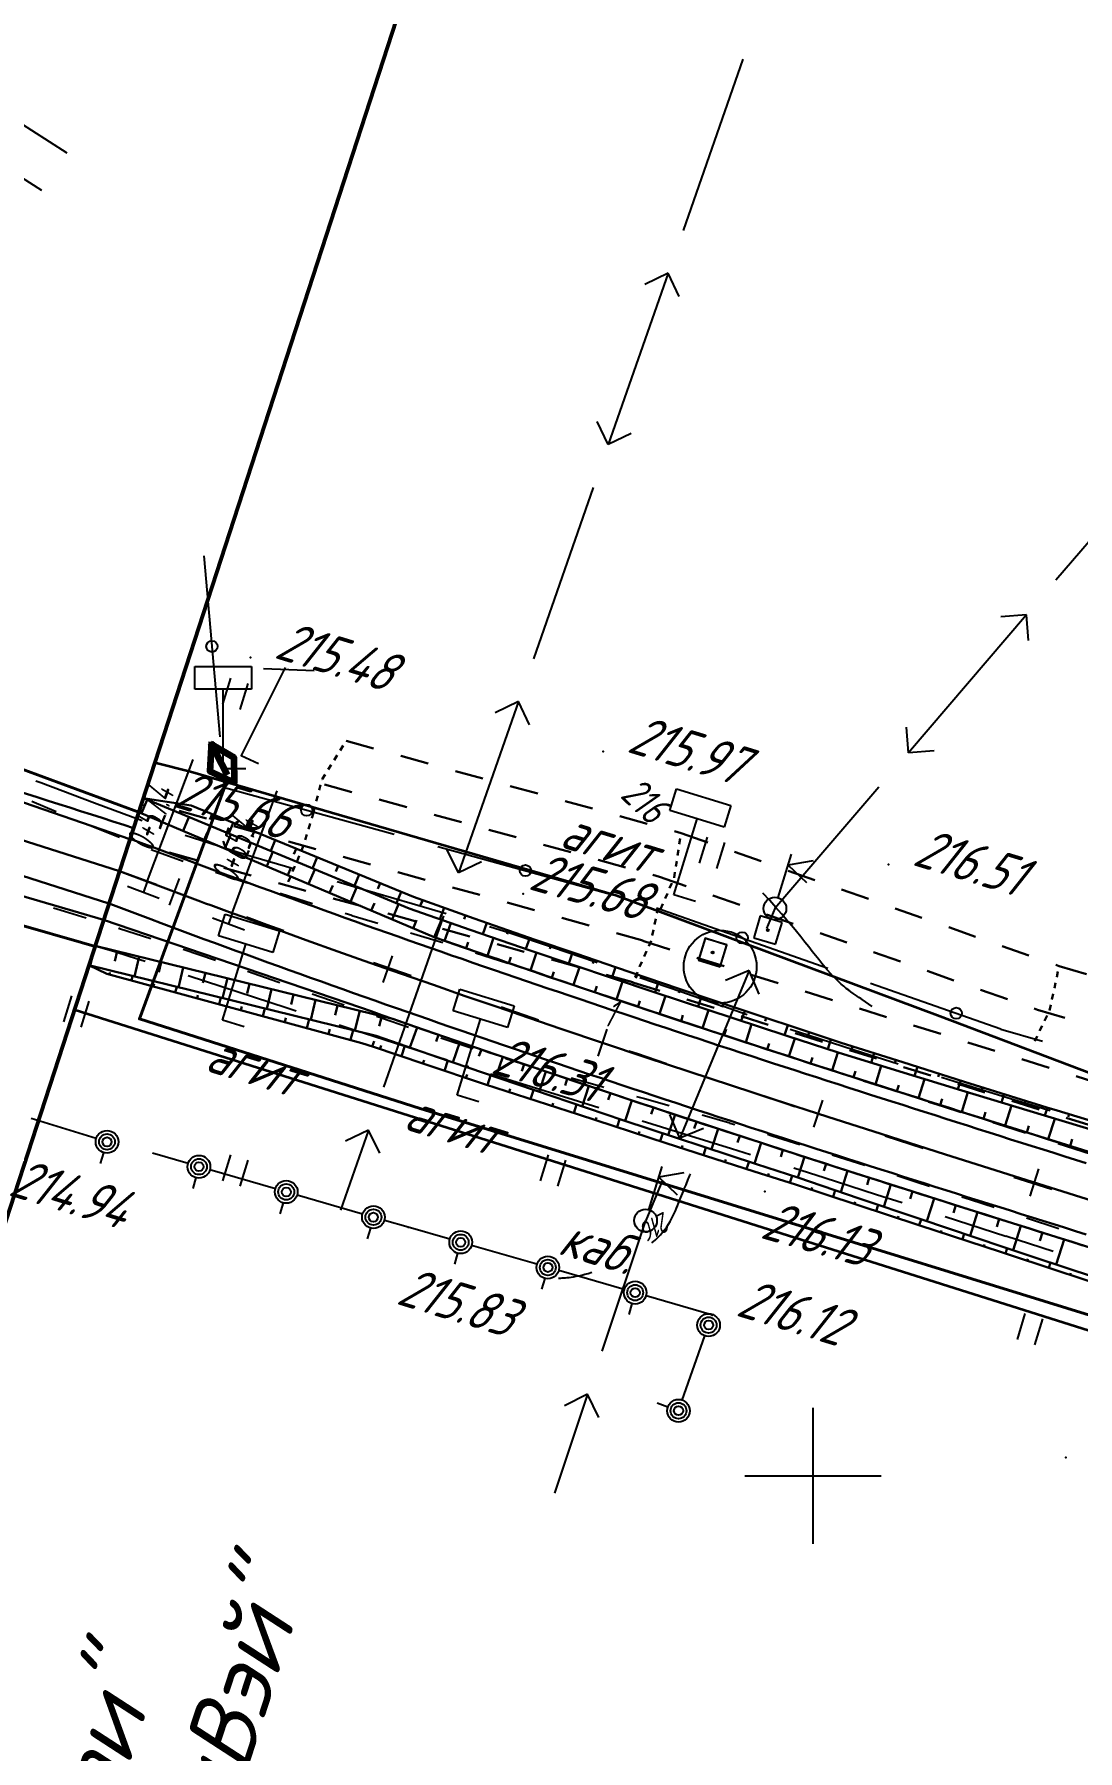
# Model space of a CAD drawing. Header units: millimetres. Extents: x -698 to 8131, y -704 to 4503.
# Drawn here: x -562.7 to -470.8, y 4236.6 to 4387.9 of the extents above; entities that cross this region are included whole.
import ezdxf

# ---------------------------------------------------------------- set-up
doc = ezdxf.new("R2010")
doc.units = ezdxf.units.MM
for name, pattern in [('CONTI', [0]), ('STRIHSMALL', [1, 0.5, -0.5]), ('STROT', [1.7, 0.5, -1.2])]:
    doc.linetypes.add(name, pattern=pattern)
for name, color, linetype, lineweight in [('10', 1, 'Continuous', 35), ('КОПИЯ_ОСЬ_13_ОТКОСЫ', 7, 'Continuous', 30), ('КОПИЯ_ОСЬ_ГРАНИЦЫ_ПОЛОС', 7, 'Continuous', 30), ('КРОМКА ПР ЧАСТИ', 20, 'Continuous', 30), ('ОБОЧИНА', 246, 'Continuous', 30), ('ОСЬ_ВЕРХ_ПОКРЫТИЯ_ГРАНИЦЫ_ПОЛОС', 7, 'Continuous', 30), ('ОСЬ_ВЕРХ_ПОКРЫТИЯ_ОСЬ', 1, 'Continuous', 30)]:
    doc.layers.add(name, color=color, linetype=linetype, lineweight=lineweight)
for name, color, linetype in [('_Ростелеком', 6, 'Continuous'), ('GOR_BDEFAULT', 212, 'CONTI'), ('NAD_MDEFAULT', 7, 'CONTI'), ('PI_OTDEFAULT', 172, 'CONTI'), ('PI_TTDEFAULT', 5, 'CONTI'), ('PLN_O', 7, 'CONTI'), ('SETKR', 2, 'CONTI'), ('SIT_LDEFAULT', 7, 'CONTI'), ('USLZNDEFAULT', 7, 'CONTI'), ('ZAPSKDEFAULT', 7, 'CONTI'), ('Изменение выноски', 3, 'Continuous'), ('невидимые отметк', 4, 'Continuous'), ('ОСЬ_ВЕРХ_ПОКРЫТИЯ_ПИКЕТЫ', 1, 'Continuous'), ('ОСЬ_ВЕРХ_ПОКРЫТИЯ_РАЗБИВКА_КРИВ', 1, 'Continuous'), ('ОТКОСЫ', 7, 'Continuous'), ('ПРОЕКТ ПОЛОСЫ', 5, 'STRIHSMALL'), ('разметка', 7, 'Continuous')]:
    doc.layers.add(name, color=color, linetype=linetype)
doc.styles.add('eskd', font='isocpeui.ttf', dxfattribs={"width": 1.2})
doc.styles.add('SHRFT', font='isocpeui.ttf', dxfattribs={"width": 3.5})
doc.styles.get("Standard").update_dxf_attribs({"font": 'isocpeui.ttf'})
doc.styles.add('STYLE1', font='isocpeui.ttf', dxfattribs={"width": 0.9})
doc.styles.add('ГОСТ', font='isocpeui.ttf', dxfattribs={"height": 4})
doc.linetypes.add('кабель_связи_проект.', pattern='A,10,-1,["/",STYLE1,S=3,R=0,X=0,Y=-1.5],-4.1', length=15.1)

# ---------------------------------------------------------------- blocks, each defined once
blk = doc.blocks.new('BL_333')
at = {"color": 0}
for p, q in [((0, -6), (0, 6)), ((-6, 0), (6, 0))]:
    blk.add_line(p, q, dxfattribs=at)
blk = doc.blocks.new('BL_2011')
at = {"color": 0}
for p, q in [((0, 0), (0, 2.4)), ((1.6, 0), (1.6, 2.4))]:
    blk.add_line(p, q, dxfattribs=at)
blk = doc.blocks.new('BL_4017')
at = {"color": 0}
for p, q in [((0, 1), (0, 5)), ((2, 5), (0, 4)), ((0, 4), (2, 3))]:
    blk.add_line(p, q, dxfattribs=at)
blk.add_circle((0, 0), 1, dxfattribs=at)
blk = doc.blocks.new('BL_13')
at = {"color": 0}
for p, q in [((-2.5, 7), (-2.5, 9)), ((-2.5, 9), (2.5, 9)), ((2.5, 9), (2.5, 7)), ((0, 7), (-2.5, 7)), ((0, 0), (0, 7)), ((2.5, 7), (0, 7)), ((2, 0), (0, 0))]:
    blk.add_line(p, q, dxfattribs=at)
blk = doc.blocks.new('BL_27')
at = {"color": 0}
for p, q in [((1, 1), (-1, 1)), ((-1, 1), (-1, -1)), ((1, -1), (1, 1)), ((-1, -1), (1, -1))]:
    blk.add_line(p, q, dxfattribs=at)
blk.add_circle((0, 0), 0.1, dxfattribs=at)

msp = doc.modelspace()

# ---------------------------------------------------------------- linework, layer by layer
at = {"color": 1, "linetype": 'CONTI', "lineweight": 50}
msp.add_line((-636.27, 4064.56, 352.43), (-493.87, 4502.77, -88.59), dxfattribs=at)
at = {"linetype": 'Continuous'}
msp.add_lwpolyline([(-502.25, 4305.7), (-501.66, 4307.61), (-503.57, 4308.2), (-504.16, 4306.29), (-502.25, 4305.7)], dxfattribs=at)
msp.add_circle((-502.25, 4305.7), 3.21, dxfattribs=at)
at = {"layer": '10'}
for points in [[(-552.06, 4323.71), (-552.06, 4323.71), (-548.93, 4322.89), (-511.44, 4312), (-482.88, 4301.35), (-408.91, 4273.32), (-296.98, 4239.59), (-199.04, 4210.18), (-199.04, 4209.88), (-88.76, 4174.93), (-51.18, 4159.14)], [(307.07, 4044.59), (287.04, 4048.21), (163.15, 4053.99), (135.68, 4057.55), (104.11, 4067.08), (66.53, 4071.88), (20.06, 4083.83), (-25.14, 4108.19), (-34.34, 4113.8), (-79.36, 4142), (-91.95, 4159.32), (-169.85, 4182.62), (-259.28, 4209.36), (-312.4, 4225.42), (-355.63, 4238.49), (-406.37, 4253.82), (-425.03, 4259.46), (-449.22, 4267.11), (-456.83, 4269.51), (-499.67, 4283.06), (-559.15, 4301.9)]]:
    msp.add_lwpolyline(points, dxfattribs=at)
at = {"layer": '_Ростелеком', "ltscale": 0.25}
for points in [[(-540.57, 4332.06), (-544.45, 4324.32), (-542.91, 4323.6)], [(-542.49, 4331.99), (-538.01, 4331.8)]]:
    msp.add_lwpolyline(points, dxfattribs=at)
at = {"layer": '_Ростелеком', "linetype": 'ByBlock', "lineweight": 100, "ltscale": 0.25}
msp.add_lwpolyline([(-547.06, 4325.52), (-547.21, 4322.93), (-545.05, 4321.94), (-545.07, 4324.11), (-547.19, 4325.33)], dxfattribs=at)
at = {"layer": '_Ростелеком', "lineweight": 100, "ltscale": 0.25}
msp.add_lwpolyline([(-545.67, 4322.57), (-547.12, 4325.43)], dxfattribs=at)
at = {"layer": '_Ростелеком', "linetype": 'кабель_связи_проект.', "lineweight": 40, "ltscale": 0.25}
msp.add_lwpolyline([(-545.93, 4321.5), (-553.41, 4301.1), (-528.69, 4293.19), (-228.33, 4200.41), (-175.92, 4184.96), (-152.18, 4177.62), (-111.95, 4163.9), (-85.05, 4151.87), (-85.05, 4151.87), (-28.65, 4111.62), (20.48, 4085.27), (66.8, 4072.51), (163.05, 4060.66), (287.87, 4054.42)], dxfattribs=at)
at = {"layer": 'GOR_BDEFAULT', "color": 212, "elevation": 216, "flags": 128}
for points in [[(-488.85, 4302.19), (-489.74, 4302.8), (-489.87, 4302.89), (-490.02, 4302.98), (-490.18, 4303.09), (-490.35, 4303.21), (-490.54, 4303.34), (-490.73, 4303.48), (-490.93, 4303.63), (-491.14, 4303.79), (-491.35, 4303.97), (-491.58, 4304.16), (-491.81, 4304.37), (-492.04, 4304.6), (-492.29, 4304.84), (-492.53, 4305.1), (-492.78, 4305.37), (-493.04, 4305.67), (-493.3, 4305.98), (-493.57, 4306.32), (-493.85, 4306.68), (-494.14, 4307.05), (-494.45, 4307.45), (-494.79, 4307.87), (-495.14, 4308.32), (-495.52, 4308.79), (-495.93, 4309.29), (-496.37, 4309.81), (-496.84, 4310.36), (-497.35, 4310.93), (-497.89, 4311.53), (-498.48, 4312.17)], [(-508.26, 4281.37), (-507.99, 4281.6), (-507.75, 4281.83), (-507.52, 4282.06), (-507.32, 4282.29), (-507.13, 4282.53), (-506.96, 4282.76), (-506.8, 4283), (-506.66, 4283.24), (-506.53, 4283.47), (-506.41, 4283.71), (-506.3, 4283.94), (-506.2, 4284.18), (-506.1, 4284.41), (-506.01, 4284.63), (-505.92, 4284.86), (-505.83, 4285.08), (-505.74, 4285.3), (-505.65, 4285.51), (-505.57, 4285.72), (-505.49, 4285.92), (-505.41, 4286.11), (-505.33, 4286.3), (-505.26, 4286.48), (-505.19, 4286.65), (-505.13, 4286.81), (-505.07, 4286.96), (-505.01, 4287.1), (-504.96, 4287.23), (-504.91, 4287.34), (-504.87, 4287.45)], [(-516.49, 4278.26), (-516.4, 4278.26), (-516.29, 4278.26), (-516.17, 4278.27), (-516.04, 4278.27), (-515.89, 4278.28), (-515.73, 4278.3), (-515.56, 4278.32), (-515.37, 4278.34), (-515.16, 4278.37), (-514.94, 4278.41), (-514.7, 4278.46), (-514.44, 4278.52), (-514.17, 4278.59), (-513.88, 4278.67), (-513.57, 4278.77)]]:
    msp.add_lwpolyline(points, dxfattribs=at)
at = {"layer": 'PI_TTDEFAULT', "color": 5}
for p in [(-543.63, 4332.95, 215.48), (-512.57, 4324.68, 215.97), (-552.46, 4320.4, 215.66), (-487.41, 4314.71, 216.51), (-519.6, 4312.13, 215.68), (-555.18, 4309.08, 215.94), (-524.48, 4296.9, 216.31), (-498.33, 4285.89, 216.13), (-529.73, 4282.74, 215.83), (-502.96, 4275, 216.12), (-471.79, 4262.45, 216.6)]:
    msp.add_point(p, dxfattribs=at)
at = {"layer": 'PLN_O'}
for p, q in [((-547.73, 4341.9), (-546.32, 4325.96)), ((-545.97, 4321.98), (-545.93, 4321.5)), ((-545.93, 4321.5), (-530.97, 4317.37)), ((-527.12, 4316.3), (-511.7, 4312.04)), ((-507.86, 4310.9), (-492.77, 4305.58)), ((-489, 4304.25), (-477.53, 4300.21)), ((-477.53, 4300.2), (-473.85, 4299.13))]:
    msp.add_line(p, q, dxfattribs=at)
for centre in [(-547.03, 4333.93), (-538.68, 4319.5), (-519.41, 4314.17), (-500.31, 4308.24), (-481.45, 4301.59)]:
    msp.add_circle(centre, 0.5, dxfattribs=at)
at = {"layer": 'SIT_LDEFAULT', "color": 7}
for p, q in [((-500.25, 4385.7), (-505.52, 4370.59)), ((-506.84, 4366.82), (-512.12, 4351.72)), ((-506.84, 4366.82), (-508.88, 4365.84)), ((-505.86, 4364.78), (-506.84, 4366.82)), ((-512.12, 4351.72), (-513.1, 4353.75)), ((-510.08, 4352.7), (-512.12, 4351.72)), ((-462.26, 4351.91), (-472.67, 4339.76)), ((-513.44, 4347.94), (-518.71, 4332.83)), ((-475.26, 4336.71), (-485.67, 4324.56)), ((-475.26, 4336.71), (-477.52, 4336.54)), ((-475.09, 4334.45), (-475.26, 4336.71)), ((-520.03, 4329.06), (-525.31, 4313.96)), ((-520.03, 4329.06), (-522.07, 4328.08)), ((-519.05, 4327.02), (-520.03, 4329.06)), ((-485.67, 4324.56), (-485.84, 4326.81)), ((-483.41, 4324.73), (-485.67, 4324.56)), ((-562.1, 4321.89), (-562.54, 4322.06)), ((-557.37, 4320.1), (-562.1, 4321.89)), ((-488.27, 4321.52), (-497.43, 4310.83)), ((-560.74, 4319.36), (-562.9, 4320.27)), ((-553.17, 4318.56), (-557.37, 4320.1)), ((-557.89, 4318.17), (-557.97, 4318.2)), ((-555.18, 4317.08), (-557.89, 4318.16)), ((-549.57, 4314.97), (-552.39, 4316)), ((-548.74, 4317.05), (-549.39, 4317.27)), ((-544.06, 4315.57), (-548.74, 4317.05)), ((-525.31, 4313.96), (-526.29, 4315.99)), ((-539.84, 4314.31), (-544.06, 4315.57)), ((-523.27, 4314.94), (-525.31, 4313.96)), ((-544.23, 4313.16), (-546.72, 4313.99)), ((-543.88, 4313.05), (-544.23, 4313.16)), ((-534.22, 4312.66), (-536, 4313.18)), ((-539.46, 4311.65), (-541.02, 4312.15)), ((-538.16, 4311.25), (-539.46, 4311.64)), ((-529.4, 4311.25), (-534.22, 4312.66)), ((-560.98, 4310.9), (-560.03, 4310.6)), ((-560.03, 4310.6), (-558.12, 4310)), ((-534.69, 4310.2), (-535.29, 4310.38)), ((-532.41, 4309.51), (-534.69, 4310.19)), ((-526.63, 4310.18), (-531.9, 4295.07)), ((-526.4, 4310.37), (-529.4, 4311.25)), ((-497.43, 4310.83), (-498.16, 4309.06)), ((-562.5, 4309.05), (-558.83, 4307.98)), ((-555.26, 4309.1), (-555.18, 4309.08)), ((-555.18, 4309.08), (-552.41, 4308.18)), ((-526.67, 4307.79), (-529.54, 4308.66)), ((-520.79, 4308.64), (-522.58, 4309.2)), ((-517.01, 4307.39), (-520.79, 4308.64)), ((-558.83, 4307.97), (-555.57, 4307.05)), ((-555.57, 4307.05), (-554.32, 4306.64)), ((-549.56, 4307.24), (-546.72, 4306.28)), ((-521.68, 4306.22), (-523.81, 4306.89)), ((-513.24, 4306.11), (-517.01, 4307.39)), ((-554.32, 4306.64), (-552.92, 4306.18)), ((-543.88, 4305.3), (-541.21, 4304.37)), ((-520.95, 4305.98), (-521.68, 4306.22)), ((-513.08, 4306.05), (-513.24, 4306.11)), ((-499.69, 4305.36), (-505.81, 4290.58)), ((-499.69, 4305.36), (-501.78, 4304.49)), ((-498.82, 4303.27), (-499.69, 4305.36)), ((-549.11, 4304.93), (-546.16, 4303.96)), ((-546.16, 4303.96), (-540.49, 4302.1)), ((-541.21, 4304.37), (-541.05, 4304.31)), ((-517.91, 4304.99), (-518.09, 4305.05)), ((-515.26, 4304.11), (-517.91, 4304.99)), ((-505.73, 4303.47), (-509.32, 4304.73)), ((-538.21, 4303.32), (-536.57, 4302.75)), ((-536.57, 4302.75), (-535.38, 4302.34)), ((-510.39, 4302.48), (-512.4, 4303.15)), ((-509.56, 4302.21), (-510.39, 4302.49)), ((-501.97, 4302.17), (-505.73, 4303.48)), ((-540.49, 4302.1), (-539.61, 4301.81)), ((-532.54, 4301.35), (-532.08, 4301.19)), ((-532.08, 4301.19), (-529.71, 4300.38)), ((-506.63, 4301.23), (-506.71, 4301.26)), ((-503.87, 4300.3), (-506.63, 4301.22)), ((-499.87, 4301.46), (-501.97, 4302.18)), ((-535.81, 4300.57), (-534.57, 4300.17)), ((-534.57, 4300.17), (-529.03, 4298.36)), ((-526.86, 4299.42), (-524.01, 4298.49)), ((-499.11, 4298.72), (-501.02, 4299.36)), ((-494.43, 4299.63), (-496.07, 4300.17)), ((-490.46, 4298.35), (-494.43, 4299.63)), ((-529.03, 4298.36), (-526.3, 4297.48)), ((-498.17, 4298.42), (-499.11, 4298.73)), ((-486.56, 4297.12), (-490.46, 4298.35)), ((-522.49, 4296.26), (-520.15, 4295.52)), ((-521.14, 4297.6), (-520.19, 4297.31)), ((-520.19, 4297.31), (-518.27, 4296.74)), ((-492.48, 4296.55), (-495.33, 4297.48)), ((-520.15, 4295.53), (-515.19, 4293.98)), ((-515.39, 4295.9), (-512.68, 4295.13)), ((-512.68, 4295.14), (-512.51, 4295.09)), ((-487.1, 4294.81), (-489.62, 4295.62)), ((-486.76, 4294.7), (-487.1, 4294.81)), ((-481.64, 4295.58), (-482.74, 4295.92)), ((-476.97, 4294.14), (-481.64, 4295.58)), ((-515.19, 4293.98), (-512.95, 4293.28)), ((-509.62, 4294.27), (-508.92, 4294.07)), ((-508.92, 4294.07), (-506.73, 4293.46)), ((-482.59, 4293.35), (-483.9, 4293.77)), ((-481.06, 4292.86), (-482.59, 4293.35)), ((-473.18, 4292.99), (-476.97, 4294.15)), ((-557.23, 4290.56), (-562.96, 4292.33)), ((-509.13, 4292.11), (-505.26, 4290.92)), ((-505.81, 4290.58), (-506.68, 4292.67)), ((-503.85, 4292.63), (-501.41, 4291.93)), ((-501.41, 4291.92), (-500.97, 4291.79)), ((-477.92, 4291.85), (-478.2, 4291.94)), ((-475.34, 4291.02), (-477.92, 4291.85)), ((-533.22, 4291.29), (-535.69, 4284.23)), ((-533.22, 4291.29), (-535.26, 4290.31)), ((-532.24, 4289.25), (-533.22, 4291.29)), ((-503.72, 4291.44), (-505.81, 4290.58)), ((-505.26, 4290.91), (-501.24, 4289.67)), ((-498.09, 4290.93), (-497.67, 4290.8)), ((-497.67, 4290.8), (-495.23, 4290.03)), ((-556.57, 4289.3), (-556.86, 4288.35)), ((-549.13, 4288.35), (-552.25, 4289.25)), ((-501.24, 4289.67), (-499.57, 4289.16)), ((-492.38, 4289.13), (-489.52, 4288.22)), ((-469.63, 4289.17), (-472.48, 4290.09)), ((-548.44, 4287.11), (-548.72, 4286.15)), ((-541.44, 4286.13), (-547.2, 4287.79)), ((-495.76, 4287.96), (-493.1, 4287.11)), ((-493.1, 4287.11), (-488.49, 4285.63)), ((-486.66, 4287.29), (-484.9, 4286.72)), ((-507.34, 4286.88), (-508.81, 4283.32)), ((-488.49, 4285.63), (-486.23, 4284.91)), ((-484.9, 4286.72), (-483.81, 4286.36)), ((-540.76, 4284.89), (-541.04, 4283.93)), ((-533.76, 4283.9), (-539.52, 4285.57)), ((-480.95, 4285.42), (-480.19, 4285.17)), ((-480.19, 4285.18), (-478.11, 4284.5)), ((-533.07, 4282.66), (-533.35, 4281.7)), ((-529.73, 4282.74), (-531.83, 4283.34)), ((-526.07, 4281.69), (-529.73, 4282.74)), ((-508.82, 4283.32), (-512.68, 4271.8)), ((-482.42, 4283.68), (-477.08, 4281.96)), ((-475.26, 4283.56), (-472.41, 4282.63)), ((-518.39, 4279.47), (-524.15, 4281.14)), ((-477.08, 4281.97), (-472.9, 4280.63)), ((-525.39, 4280.45), (-525.67, 4279.49)), ((-517.7, 4278.23), (-517.98, 4277.27)), ((-510.7, 4277.25), (-516.46, 4278.91)), ((-503.02, 4275.02), (-508.78, 4276.69)), ((-510.02, 4276.01), (-510.3, 4275.05)), ((-505.59, 4267.5), (-503.6, 4273.17)), ((-513.95, 4268.01), (-516.86, 4259.31)), ((-513.95, 4268.01), (-515.98, 4267)), ((-512.94, 4265.98), (-513.95, 4268.01)), ((-506.86, 4266.89), (-507.81, 4267.22))]:
    msp.add_line(p, q, dxfattribs=at)
for centre, radius in [((-556.27, 4290.26), 1), ((-556.27, 4290.26), 0.7), ((-556.27, 4290.26), 0.4), ((-548.17, 4288.07), 1), ((-548.17, 4288.07), 0.7), ((-548.17, 4288.07), 0.4), ((-540.48, 4285.85), 1), ((-540.48, 4285.85), 0.7), ((-540.48, 4285.85), 0.4), ((-532.8, 4283.62), 1), ((-532.8, 4283.62), 0.7), ((-532.8, 4283.62), 0.4), ((-525.11, 4281.41), 1), ((-525.11, 4281.41), 0.7), ((-525.11, 4281.41), 0.4), ((-517.43, 4279.19), 1), ((-517.43, 4279.19), 0.7), ((-517.43, 4279.19), 0.4), ((-509.74, 4276.97), 1), ((-509.74, 4276.97), 0.7), ((-509.74, 4276.97), 0.4), ((-503.27, 4274.11), 1), ((-503.27, 4274.11), 0.7), ((-503.27, 4274.11), 0.4), ((-505.92, 4266.56), 1), ((-505.92, 4266.56), 0.7), ((-505.92, 4266.56), 0.4)]:
    msp.add_circle(centre, radius, dxfattribs=at)
at = {"layer": 'Изменение выноски', "color": 6, "linetype": 'STRIHSMALL', "lineweight": 30}
for p, q in [((-537.33, 4322.22), (-535.2, 4325.6)), ((-538.08, 4319.31), (-537.33, 4322.22)), ((-506.31, 4313.53), (-505.7, 4317.48)), ((-507.5, 4310.78), (-506.31, 4313.53)), ((-473.23, 4301.84), (-472.39, 4305.75)), ((-474.54, 4299.14), (-473.23, 4301.84))]:
    msp.add_line(p, q, dxfattribs=at)
at = {"layer": 'Изменение выноски', "color": 6, "linetype": 'STRIHSMALL', "lineweight": 30, "ltscale": 5}
for p, q in [((-535.2, 4325.6), (-505.7, 4317.48)), ((-537.1, 4321.75), (-507.6, 4313.63)), ((-505.7, 4317.48), (-472.39, 4305.75)), ((-507.6, 4313.63), (-474.29, 4301.9)), ((-472.39, 4305.75), (-414.32, 4288.92)), ((-474.29, 4301.9), (-416.23, 4285.07))]:
    msp.add_line(p, q, dxfattribs=at)
at = {"layer": 'Изменение выноски', "linetype": 'STRIHSMALL', "lineweight": 30, "ltscale": 5}
for p, q in [((-549.91, 4319.43), (-509.07, 4308)), ((-550.8, 4315.77), (-509.96, 4304.33)), ((-509.07, 4307.97), (-414.74, 4278.51)), ((-509.95, 4304.31), (-415.63, 4274.84))]:
    msp.add_line(p, q, dxfattribs=at)
at = {"layer": 'Изменение выноски', "linetype": 'STRIHSMALL', "lineweight": 30}
for p, q in [((-538.09, 4319.27), (-538.95, 4316.39)), ((-538.95, 4316.39), (-540.5, 4312.71)), ((-507.72, 4310.9), (-508.34, 4307.97)), ((-508.34, 4307.97), (-509.95, 4304.31))]:
    msp.add_line(p, q, dxfattribs=at)
at = {"layer": 'КОПИЯ_ОСЬ_13_ОТКОСЫ'}
for p, q in [((-553.24, 4319.23), (-552.74, 4320.42)), ((-551.4, 4318.45), (-551.15, 4319.05)), ((-549.56, 4317.67), (-549.05, 4318.88)), ((-548.85, 4319.9), (-548.85, 4319.9)), ((-547, 4319.14), (-547.2, 4318.67)), ((-547.72, 4316.89), (-547.46, 4317.5)), ((-545.15, 4318.38), (-545.54, 4317.43)), ((-543.3, 4317.62), (-543.5, 4317.14)), ((-545.88, 4316.11), (-545.35, 4317.35)), ((-544.04, 4315.33), (-543.77, 4315.95)), ((-541.45, 4316.86), (-541.85, 4315.9)), ((-539.6, 4316.1), (-539.8, 4315.61)), ((-542.2, 4314.55), (-541.66, 4315.82)), ((-540.35, 4313.77), (-540.08, 4314.41)), ((-537.75, 4315.34), (-538.16, 4314.36)), ((-535.9, 4314.58), (-536.11, 4314.09)), ((-538.51, 4312.99), (-537.96, 4314.28)), ((-536.67, 4312.21), (-536.39, 4312.86)), ((-534.05, 4313.82), (-534.46, 4312.83)), ((-532.2, 4313.06), (-532.41, 4312.56)), ((-534.83, 4311.43), (-534.27, 4312.75)), ((-532.99, 4310.65), (-532.7, 4311.31)), ((-530.36, 4312.3), (-530.77, 4311.29)), ((-528.49, 4311.57), (-528.67, 4311.06)), ((-531.15, 4309.86), (-530.58, 4311.21)), ((-527.46, 4308.3), (-526.81, 4309.84)), ((-529.3, 4309.08), (-529, 4309.79)), ((-557.31, 4307.54), (-557.75, 4305.79)), ((-555.37, 4307.06), (-555.59, 4306.19)), ((-557.87, 4305.82), (-557.87, 4305.82)), ((-553.43, 4306.59), (-553.86, 4304.83)), ((-551.49, 4306.11), (-551.7, 4305.23)), ((-549.55, 4305.63), (-549.98, 4303.88)), ((-556.05, 4305), (-556.01, 4305.18)), ((-554.12, 4304.48), (-554.02, 4304.87)), ((-552.19, 4303.96), (-552.13, 4304.18)), ((-550.26, 4303.43), (-550.13, 4303.92)), ((-547.6, 4305.15), (-547.82, 4304.28)), ((-545.66, 4304.68), (-546.09, 4302.93)), ((-543.72, 4304.2), (-543.93, 4303.33)), ((-548.33, 4302.91), (-548.26, 4303.18)), ((-546.4, 4302.39), (-546.24, 4302.97)), ((-541.78, 4303.72), (-542.2, 4301.98)), ((-539.83, 4303.25), (-540.05, 4302.37)), ((-537.89, 4302.77), (-538.32, 4301.03)), ((-535.95, 4302.29), (-536.16, 4301.42)), ((-544.47, 4301.86), (-544.38, 4302.18)), ((-542.54, 4301.34), (-542.36, 4302.02)), ((-540.61, 4300.82), (-540.51, 4301.18)), ((-538.68, 4300.29), (-538.47, 4301.07)), ((-534.01, 4301.81), (-534.43, 4300.08)), ((-532.07, 4301.34), (-532.28, 4300.46)), ((-536.75, 4299.77), (-536.64, 4300.18)), ((-534.82, 4299.25), (-534.58, 4300.11)), ((-532.9, 4298.67), (-532.74, 4299.15))]:
    msp.add_line(p, q, dxfattribs=at)
for points in [[(-553.12, 4320.57), (-553.12, 4320.57), (-553.12, 4320.57), (-553.12, 4320.57), (-529.64, 4310.83), (-529.64, 4310.83), (-529.64, 4310.83), (-529.64, 4310.83), (-529.64, 4310.83), (-529.64, 4310.83), (-524.27, 4308.95), (-518.89, 4307.1), (-508.07, 4303.45), (-496.37, 4299.6), (-491.86, 4298.14), (-486.42, 4296.46), (-480.96, 4294.79), (-473.69, 4292.58), (-460.94, 4288.73)], [(-553.12, 4320.57), (-553.12, 4320.57), (-553.12, 4320.57), (-529.64, 4310.83), (-529.64, 4310.83), (-524.27, 4308.95), (-518.89, 4307.1), (-508.07, 4303.45), (-496.37, 4299.6), (-491.86, 4298.14), (-486.42, 4296.46), (-480.96, 4294.79), (-473.69, 4292.58), (-460.94, 4288.73), (-453.65, 4286.54), (-444.07, 4283.65), (-434.51, 4280.73), (-415.39, 4274.87), (-408.81, 4272.55), (-386.69, 4266.09), (-367.58, 4260.19)], [(-548.85, 4319.9), (-548.85, 4319.9), (-548.85, 4319.9), (-548.85, 4319.9), (-529.28, 4311.85), (-528.46, 4311.57)], [(-528.46, 4311.56), (-528.58, 4311.24)], [(-528.46, 4311.57), (-523.92, 4309.96), (-518.56, 4308.08), (-514.97, 4306.85), (-511.38, 4305.62), (-505.96, 4303.78), (-502.37, 4302.57), (-491.59, 4298.99), (-486.16, 4297.27), (-480.72, 4295.56), (-473.46, 4293.3), (-472.55, 4293.02), (-462.55, 4289.96), (-434.31, 4281.37), (-408.91, 4273.23), (-396.1, 4269.53), (-376.87, 4263.61)], [(-526.58, 4310.89), (-526.94, 4309.88)], [(-524.69, 4310.23), (-524.81, 4309.89)], [(-526.53, 4307.98), (-525.99, 4309.55)], [(-522.81, 4309.57), (-523.16, 4308.56)], [(-520.92, 4308.91), (-521.03, 4308.57)], [(-524.64, 4307.32), (-524.46, 4307.85)], [(-522.75, 4306.67), (-522.21, 4308.24)], [(-519.03, 4308.25), (-519.37, 4307.26)], [(-518.97, 4305.37), (-518.43, 4306.94)], [(-517.14, 4307.6), (-517.25, 4307.27)], [(-515.25, 4306.94), (-515.58, 4305.98)], [(-557.87, 4305.82), (-557.87, 4305.82), (-557.87, 4305.82), (-557.87, 4305.82), (-557.87, 4305.82), (-532.57, 4299.62), (-527.15, 4297.73), (-521.73, 4295.86), (-510.82, 4292.18), (-499.05, 4288.3), (-495.42, 4287.12), (-490, 4285.27), (-484.58, 4283.44), (-477.34, 4281.01), (-474.62, 4280.1), (-463.76, 4276.5), (-457.43, 4274.41), (-428.89, 4265.13), (-400.33, 4255.97), (-390.77, 4253.01), (-371.65, 4247.15)], [(-557.87, 4305.82), (-557.87, 4305.82), (-557.87, 4305.82), (-557.87, 4305.82), (-557.87, 4305.82), (-557.87, 4305.82), (-556.3, 4305.07), (-556.3, 4305.07), (-556.3, 4305.07), (-533.82, 4298.97), (-532.8, 4298.63)], [(-520.86, 4306.02), (-520.68, 4306.55)], [(-515.18, 4304.09), (-514.65, 4305.67)], [(-513.36, 4306.3), (-513.47, 4305.98)], [(-511.46, 4305.65), (-511.79, 4304.7)], [(-517.08, 4304.72), (-516.9, 4305.25)], [(-513.28, 4303.45), (-513.11, 4303.98)], [(-511.39, 4302.81), (-510.86, 4304.39)], [(-509.57, 4305.01), (-509.68, 4304.69)], [(-507.68, 4304.36), (-507.99, 4303.43)], [(-509.49, 4302.18), (-509.32, 4302.7)], [(-507.6, 4301.54), (-507.07, 4303.12)], [(-505.78, 4303.72), (-505.89, 4303.41)], [(-503.89, 4303.08), (-504.19, 4302.18)], [(-501.99, 4302.45), (-502.09, 4302.14)], [(-531.11, 4301.11), (-528.34, 4300.14), (-520.21, 4297.34), (-509.31, 4293.68), (-496.65, 4289.53), (-492.11, 4288.06), (-486.66, 4286.32), (-480.3, 4284.29), (-472.12, 4281.71), (-459.38, 4277.73), (-235.7, 4208.03)], [(-505.7, 4300.91), (-505.53, 4301.43)], [(-503.8, 4300.28), (-503.27, 4301.87)], [(-500.09, 4301.81), (-500.39, 4300.92)], [(-498.19, 4301.18), (-498.29, 4300.89)], [(-532.57, 4299.62), (-527.15, 4297.73), (-521.73, 4295.86), (-510.82, 4292.18), (-499.05, 4288.3), (-495.42, 4287.12), (-490, 4285.27), (-484.58, 4283.44), (-477.34, 4281.01), (-474.62, 4280.1), (-463.76, 4276.5), (-457.43, 4274.41), (-428.89, 4265.13), (-400.33, 4255.97), (-390.77, 4253.01), (-371.65, 4247.15)], [(-528.96, 4300.35), (-529.58, 4298.57)], [(-527.07, 4299.7), (-527.28, 4299.11)], [(-501.9, 4299.65), (-501.73, 4300.19)], [(-500, 4299.03), (-499.48, 4300.63)], [(-496.3, 4300.55), (-496.59, 4299.67)], [(-496.2, 4297.79), (-495.68, 4299.38)], [(-494.4, 4299.92), (-494.5, 4299.63)], [(-492.5, 4299.29), (-492.78, 4298.44)], [(-532.8, 4298.63), (-528.37, 4297.14), (-522.92, 4295.33), (-514.73, 4292.66), (-507, 4290.14), (-499.26, 4287.66), (-495.62, 4286.51), (-490.18, 4284.71), (-484.74, 4282.92), (-477.48, 4280.55), (-476.58, 4280.25), (-466.62, 4276.94), (-457.57, 4273.95), (-438.61, 4267.56), (-419.55, 4261.5), (-400.42, 4255.67), (-381.37, 4249.58), (-362.25, 4243.72)], [(-532.24, 4298.44), (-532.13, 4298.76)], [(-530.34, 4297.8), (-530.03, 4298.73)], [(-525.18, 4299.05), (-525.8, 4297.26)], [(-523.29, 4298.4), (-523.5, 4297.8)], [(-521.4, 4297.75), (-522.02, 4295.96)], [(-498.1, 4298.41), (-497.92, 4298.94)], [(-494.29, 4297.17), (-494.12, 4297.7)], [(-492.39, 4296.56), (-491.88, 4298.15)], [(-490.6, 4298.68), (-490.69, 4298.39)], [(-488.69, 4298.07), (-488.95, 4297.24)], [(-528.44, 4297.16), (-528.34, 4297.47)], [(-526.55, 4296.53), (-526.25, 4297.42)], [(-524.65, 4295.9), (-524.55, 4296.2)], [(-519.51, 4297.1), (-519.71, 4296.5)], [(-517.61, 4296.47), (-518.21, 4294.67)], [(-490.49, 4295.95), (-490.32, 4296.48)], [(-488.58, 4295.33), (-488.06, 4296.97)], [(-486.78, 4297.47), (-486.87, 4297.19)], [(-484.88, 4296.87), (-485.13, 4296.07)], [(-482.97, 4296.27), (-483.05, 4296)], [(-522.75, 4295.27), (-522.48, 4296.12)], [(-520.85, 4294.65), (-520.76, 4294.93)], [(-518.95, 4294.03), (-518.69, 4294.83)], [(-515.72, 4295.83), (-515.92, 4295.23)], [(-513.82, 4295.19), (-514.42, 4293.39)], [(-486.68, 4294.72), (-486.51, 4295.27)], [(-484.77, 4294.11), (-484.24, 4295.79)], [(-481.06, 4295.67), (-481.3, 4294.9)], [(-479.15, 4295.08), (-479.23, 4294.82)], [(-517.05, 4293.41), (-516.96, 4293.68)], [(-515.14, 4292.79), (-514.9, 4293.55)], [(-511.92, 4294.55), (-512.12, 4293.96)], [(-510.03, 4293.92), (-510.63, 4292.12)], [(-508.13, 4293.29), (-508.33, 4292.69)], [(-482.87, 4293.5), (-482.69, 4294.06)], [(-480.96, 4292.9), (-480.42, 4294.63)], [(-477.24, 4294.48), (-477.47, 4293.73)], [(-477.15, 4291.69), (-476.59, 4293.46)], [(-475.33, 4293.89), (-475.41, 4293.64)], [(-473.42, 4293.29), (-473.65, 4292.57)], [(-513.24, 4292.17), (-513.16, 4292.42)], [(-511.34, 4291.55), (-511.11, 4292.27)], [(-506.23, 4292.67), (-506.82, 4290.86)], [(-504.33, 4292.04), (-504.53, 4291.44)], [(-479.06, 4292.29), (-478.87, 4292.87)], [(-475.24, 4291.09), (-475.06, 4291.68)], [(-473.34, 4290.49), (-472.76, 4292.3)], [(-471.51, 4292.7), (-471.58, 4292.46)], [(-509.44, 4290.93), (-509.36, 4291.17)], [(-507.54, 4290.32), (-507.31, 4291.02)], [(-502.43, 4291.42), (-503.02, 4289.61)], [(-500.53, 4290.8), (-500.72, 4290.19)], [(-498.63, 4290.17), (-499.22, 4288.36)], [(-471.43, 4289.89), (-471.24, 4290.49)], [(-505.63, 4289.7), (-505.56, 4289.94)], [(-503.73, 4289.09), (-503.51, 4289.77)], [(-501.83, 4288.48), (-501.75, 4288.71)], [(-496.73, 4289.55), (-496.92, 4288.95)], [(-494.82, 4288.94), (-495.41, 4287.12)], [(-499.92, 4287.87), (-499.71, 4288.52)], [(-498.01, 4287.27), (-497.95, 4287.48)], [(-496.11, 4286.66), (-495.91, 4287.28)], [(-492.92, 4288.32), (-493.12, 4287.72)], [(-491.02, 4287.71), (-491.62, 4285.82)], [(-494.21, 4286.04), (-494.14, 4286.25)], [(-492.31, 4285.41), (-492.12, 4285.99)], [(-489.11, 4287.1), (-489.31, 4286.47)], [(-487.21, 4286.49), (-487.83, 4284.54)], [(-485.3, 4285.88), (-485.51, 4285.23)], [(-490.41, 4284.78), (-490.35, 4284.98)], [(-488.51, 4284.16), (-488.33, 4284.71)], [(-483.39, 4285.28), (-484.04, 4283.26)], [(-481.49, 4284.67), (-481.7, 4284)], [(-486.61, 4283.53), (-486.55, 4283.72)], [(-484.71, 4282.91), (-484.54, 4283.43)], [(-479.58, 4284.07), (-480.24, 4281.98)], [(-477.67, 4283.47), (-477.89, 4282.77)], [(-475.77, 4282.87), (-476.45, 4280.71)], [(-482.81, 4282.29), (-482.75, 4282.46)], [(-480.91, 4281.67), (-480.75, 4282.15)], [(-479.01, 4281.05), (-478.95, 4281.21)], [(-473.86, 4282.26), (-474.09, 4281.54)], [(-471.95, 4281.66), (-472.65, 4279.45)], [(-477.1, 4280.43), (-476.96, 4280.88)], [(-475.21, 4279.8), (-475.16, 4279.95)], [(-473.31, 4279.17), (-473.16, 4279.62)], [(-471.41, 4278.54), (-471.36, 4278.69)]]:
    msp.add_lwpolyline(points, dxfattribs=at)
at = {"layer": 'КОПИЯ_ОСЬ_13_ОТКОСЫ', "ltscale": 7}
for points in [[(-548.85, 4319.9), (-553.08, 4320.56)], [(-527.46, 4308.3), (-553.4, 4319.29)]]:
    msp.add_lwpolyline(points, dxfattribs=at)
at = {"layer": 'КОПИЯ_ОСЬ_ГРАНИЦЫ_ПОЛОС'}
for points in [[(-527.46, 4308.3), (-527.46, 4308.3), (-526.52, 4307.97), (-525.58, 4307.65), (-524.64, 4307.32), (-523.7, 4306.99), (-522.76, 4306.67), (-521.82, 4306.35), (-520.88, 4306.02), (-519.94, 4305.7), (-518.99, 4305.38), (-518.05, 4305.06), (-517.11, 4304.73), (-516.16, 4304.41), (-515.22, 4304.09), (-514.28, 4303.78), (-513.33, 4303.46), (-512.39, 4303.14), (-511.45, 4302.82), (-510.5, 4302.51), (-509.56, 4302.19), (-508.61, 4301.87), (-507.67, 4301.56), (-506.72, 4301.25), (-505.77, 4300.93), (-504.83, 4300.62), (-503.88, 4300.31), (-502.93, 4300), (-501.99, 4299.68), (-501.04, 4299.37), (-500.09, 4299.06), (-499.15, 4298.75), (-498.2, 4298.44), (-497.25, 4298.13), (-496.3, 4297.83), (-495.36, 4297.52), (-494.41, 4297.21), (-493.46, 4296.9), (-492.51, 4296.6), (-491.56, 4296.29), (-490.61, 4295.98), (-489.66, 4295.68), (-488.71, 4295.37), (-487.76, 4295.07), (-486.81, 4294.76), (-485.86, 4294.46), (-484.91, 4294.16), (-483.96, 4293.85), (-483.01, 4293.55), (-482.06, 4293.25), (-481.11, 4292.95), (-480.16, 4292.64), (-479.21, 4292.34), (-478.26, 4292.04), (-477.31, 4291.74), (-476.36, 4291.44), (-475.41, 4291.14), (-474.46, 4290.84), (-473.5, 4290.54), (-472.55, 4290.24), (-471.6, 4289.94), (-470.65, 4289.64)], [(-557.31, 4307.54), (-531.11, 4301.1)], [(-531.11, 4301.1), (-531.09, 4301.1), (-530.17, 4300.77), (-529.22, 4300.44), (-528.28, 4300.11), (-527.33, 4299.79), (-526.38, 4299.46), (-525.44, 4299.13), (-524.49, 4298.8), (-523.54, 4298.48), (-522.6, 4298.15), (-521.65, 4297.83), (-520.7, 4297.51), (-519.76, 4297.18), (-518.81, 4296.86), (-517.86, 4296.54), (-516.91, 4296.22), (-515.96, 4295.9), (-515.02, 4295.58), (-514.07, 4295.26), (-513.12, 4294.95), (-512.17, 4294.63), (-511.22, 4294.31), (-510.27, 4294), (-509.32, 4293.68), (-508.37, 4293.37), (-507.42, 4293.05), (-506.47, 4292.74), (-505.52, 4292.42), (-504.57, 4292.11), (-503.62, 4291.8), (-502.67, 4291.49), (-501.72, 4291.18), (-500.77, 4290.87), (-499.82, 4290.56), (-498.87, 4290.25), (-497.92, 4289.94), (-496.97, 4289.63), (-496.01, 4289.32), (-495.06, 4289.01), (-494.11, 4288.71), (-493.16, 4288.4), (-492.21, 4288.09), (-491.26, 4287.79), (-490.3, 4287.48), (-489.35, 4287.18), (-488.4, 4286.87), (-487.45, 4286.57), (-486.5, 4286.26), (-485.54, 4285.96), (-484.59, 4285.66), (-483.64, 4285.35), (-482.69, 4285.05), (-481.73, 4284.75), (-480.78, 4284.45), (-479.83, 4284.15), (-478.88, 4283.85), (-477.92, 4283.54), (-476.97, 4283.24), (-476.02, 4282.94), (-475.07, 4282.64), (-474.11, 4282.34), (-473.16, 4282.04), (-472.21, 4281.74), (-471.25, 4281.44), (-470.3, 4281.14)]]:
    msp.add_lwpolyline(points, dxfattribs=at)
at = {"layer": 'КРОМКА ПР ЧАСТИ', "color": 0}
msp.add_line((-569.85, 4313.7), (-556.57, 4309.84), dxfattribs=at)
at = {"layer": 'ОБОЧИНА', "const_width": 0.25}
for points in [[(-572.15, 4326.21), (-553.4, 4319.29)], [(-570.55, 4311.29), (-557.33, 4307.49)]]:
    msp.add_lwpolyline(points, dxfattribs=at)
at = {"layer": 'ОСЬ_ВЕРХ_ПОКРЫТИЯ_ГРАНИЦЫ_ПОЛОС', "linetype": 'Continuous'}
for points in [[(-572.97, 4324), (-572.88, 4323.97), (-571.93, 4323.67), (-570.98, 4323.36), (-570.03, 4323.06), (-569.07, 4322.76), (-568.12, 4322.45), (-567.17, 4322.15), (-566.22, 4321.85), (-565.27, 4321.54), (-564.32, 4321.24), (-563.36, 4320.94), (-562.41, 4320.63), (-561.46, 4320.33), (-560.51, 4320.03), (-559.56, 4319.72), (-558.61, 4319.42), (-557.65, 4319.11), (-556.7, 4318.81), (-555.75, 4318.51), (-554.8, 4318.2), (-553.94, 4317.92)], [(-470, 4288.39), (-470.95, 4288.68), (-471.9, 4288.98), (-472.85, 4289.28), (-473.8, 4289.58), (-474.76, 4289.88), (-475.71, 4290.18), (-476.66, 4290.48), (-477.61, 4290.79), (-478.56, 4291.09), (-479.51, 4291.39), (-480.47, 4291.69), (-481.42, 4291.99), (-482.37, 4292.29), (-483.32, 4292.6), (-484.27, 4292.9), (-485.22, 4293.2), (-486.17, 4293.51), (-487.12, 4293.81), (-488.07, 4294.12), (-489.02, 4294.42), (-489.97, 4294.73), (-490.92, 4295.03), (-491.87, 4295.34), (-492.82, 4295.64), (-493.77, 4295.95), (-494.72, 4296.26), (-495.66, 4296.57), (-496.61, 4296.87), (-497.56, 4297.18), (-498.51, 4297.49), (-499.46, 4297.8), (-500.41, 4298.11), (-501.35, 4298.42), (-502.3, 4298.73), (-503.25, 4299.04), (-504.19, 4299.36), (-505.14, 4299.67), (-506.09, 4299.98), (-507.03, 4300.3), (-507.98, 4300.61), (-508.93, 4300.93), (-509.87, 4301.24), (-510.82, 4301.56), (-511.76, 4301.87), (-512.71, 4302.19), (-513.65, 4302.51), (-514.6, 4302.83), (-515.54, 4303.15), (-516.49, 4303.47), (-517.43, 4303.79), (-518.37, 4304.11), (-519.32, 4304.43), (-520.26, 4304.75), (-521.2, 4305.08), (-522.14, 4305.4), (-523.09, 4305.72), (-524.03, 4306.05), (-524.97, 4306.38), (-525.91, 4306.7), (-526.85, 4307.03), (-527.79, 4307.36), (-528.73, 4307.69), (-529.67, 4308.02), (-530.61, 4308.35), (-531.55, 4308.68), (-532.49, 4309.01), (-533.43, 4309.34), (-534.37, 4309.68), (-535.31, 4310.01), (-536.25, 4310.35), (-537.18, 4310.68), (-538.12, 4311.02), (-539.06, 4311.36), (-539.99, 4311.7), (-540.93, 4312.04), (-541.87, 4312.38), (-542.8, 4312.72), (-543.74, 4313.06), (-544.67, 4313.41), (-545.61, 4313.75), (-546.54, 4314.1), (-547.47, 4314.44), (-548.41, 4314.79), (-549.34, 4315.14), (-550.27, 4315.49), (-551.21, 4315.84), (-552.14, 4316.19), (-553.07, 4316.54), (-554.01, 4316.89), (-554.25, 4316.97)], [(-233.33, 4215.66), (-453.37, 4284.23), (-467.9, 4288.78), (-476.07, 4291.35), (-482.42, 4293.36), (-487.85, 4295.1), (-493.28, 4296.84), (-497.79, 4298.31), (-502.29, 4299.78), (-505.89, 4300.97), (-516.74, 4304.61), (-525.71, 4307.69), (-527.46, 4308.3)], [(-527.46, 4308.3), (-527.46, 4308.3), (-527.46, 4308.3), (-526.52, 4307.97), (-525.58, 4307.65), (-524.64, 4307.32), (-523.7, 4306.99), (-522.76, 4306.67), (-521.82, 4306.35), (-520.88, 4306.02), (-519.94, 4305.7), (-518.99, 4305.38), (-518.05, 4305.05), (-517.11, 4304.73), (-516.16, 4304.41), (-515.22, 4304.09), (-514.28, 4303.78), (-513.33, 4303.46), (-512.39, 4303.14), (-511.45, 4302.82), (-510.5, 4302.51), (-509.56, 4302.19), (-508.61, 4301.87), (-507.67, 4301.56), (-506.72, 4301.25), (-505.77, 4300.93), (-504.83, 4300.62), (-503.88, 4300.31), (-502.93, 4299.99), (-501.99, 4299.68), (-501.04, 4299.37), (-500.09, 4299.06), (-499.15, 4298.75), (-498.2, 4298.44), (-497.25, 4298.13), (-496.3, 4297.83), (-495.36, 4297.52), (-494.41, 4297.21), (-493.46, 4296.9), (-492.51, 4296.6), (-491.56, 4296.29), (-490.61, 4295.98), (-489.66, 4295.68), (-488.71, 4295.37), (-487.76, 4295.07), (-486.81, 4294.76), (-485.86, 4294.46), (-484.91, 4294.16), (-483.96, 4293.85), (-483.01, 4293.55), (-482.06, 4293.25), (-481.11, 4292.95), (-480.16, 4292.64), (-479.21, 4292.34), (-478.26, 4292.04), (-477.31, 4291.74), (-476.36, 4291.44), (-475.41, 4291.14), (-474.46, 4290.84), (-473.5, 4290.54), (-472.55, 4290.24), (-471.6, 4289.94), (-470.65, 4289.64)]]:
    msp.add_lwpolyline(points, dxfattribs=at)
at = {"layer": 'ОСЬ_ВЕРХ_ПОКРЫТИЯ_ГРАНИЦЫ_ПОЛОС', "linetype": 'Continuous', "lineweight": 30}
for points in [[(-470.3, 4281.14), (-471.25, 4281.44), (-472.21, 4281.74), (-473.16, 4282.04), (-474.11, 4282.34), (-475.07, 4282.64), (-476.02, 4282.94), (-476.97, 4283.24), (-477.92, 4283.54), (-478.88, 4283.84), (-479.83, 4284.15), (-480.78, 4284.45), (-481.73, 4284.75), (-482.69, 4285.05), (-483.64, 4285.35), (-484.59, 4285.66), (-485.54, 4285.96), (-486.5, 4286.26), (-487.45, 4286.57), (-488.4, 4286.87), (-489.35, 4287.18), (-490.3, 4287.48), (-491.26, 4287.79), (-492.21, 4288.09), (-493.16, 4288.4), (-494.11, 4288.71), (-495.06, 4289.01), (-496.01, 4289.32), (-496.97, 4289.63), (-497.92, 4289.94), (-498.87, 4290.25), (-499.82, 4290.56), (-500.77, 4290.87), (-501.72, 4291.18), (-502.67, 4291.49), (-503.62, 4291.8), (-504.57, 4292.11), (-505.52, 4292.42), (-506.47, 4292.74), (-507.42, 4293.05), (-508.37, 4293.37), (-509.32, 4293.68), (-510.27, 4294), (-511.22, 4294.31), (-512.17, 4294.63), (-513.12, 4294.95), (-514.07, 4295.26), (-515.02, 4295.58), (-515.96, 4295.9), (-516.91, 4296.22), (-517.86, 4296.54), (-518.81, 4296.86), (-519.76, 4297.18), (-520.7, 4297.51), (-521.65, 4297.83), (-522.6, 4298.15), (-523.54, 4298.48), (-524.49, 4298.8), (-525.44, 4299.13), (-526.38, 4299.46), (-527.33, 4299.78), (-528.28, 4300.11), (-529.22, 4300.44), (-530.17, 4300.77), (-531.11, 4301.1), (-532.06, 4301.43), (-533, 4301.77), (-533.95, 4302.1), (-533.95, 4302.1), (-533.95, 4302.1), (-533.95, 4302.1), (-533.95, 4302.1), (-533.95, 4302.1), (-533.95, 4302.1), (-533.95, 4302.1), (-533.95, 4302.1), (-533.95, 4302.1), (-533.95, 4302.1), (-533.95, 4302.1), (-533.95, 4302.1), (-533.95, 4302.1), (-533.95, 4302.1), (-533.95, 4302.1), (-533.95, 4302.1), (-533.95, 4302.1), (-533.95, 4302.1), (-533.95, 4302.1), (-556.57, 4309.84), (-556.57, 4309.84), (-556.57, 4309.84), (-556.57, 4309.84), (-556.57, 4309.84)], [(-470, 4282.1), (-470.95, 4282.4), (-471.91, 4282.7), (-472.86, 4283), (-473.81, 4283.3), (-474.77, 4283.6), (-475.72, 4283.9), (-476.67, 4284.2), (-477.62, 4284.5), (-478.58, 4284.8), (-479.53, 4285.1), (-480.48, 4285.4), (-481.43, 4285.7), (-482.38, 4286), (-483.34, 4286.31), (-484.29, 4286.61), (-485.24, 4286.91), (-486.19, 4287.22), (-487.14, 4287.52), (-488.1, 4287.82), (-489.05, 4288.13), (-490, 4288.43), (-490.95, 4288.74), (-491.9, 4289.05), (-492.85, 4289.35), (-493.8, 4289.66), (-494.76, 4289.97), (-495.71, 4290.27), (-496.66, 4290.58), (-497.61, 4290.89), (-498.56, 4291.2), (-499.51, 4291.51), (-500.46, 4291.82), (-501.41, 4292.13), (-502.36, 4292.44), (-503.31, 4292.75), (-504.26, 4293.06), (-505.21, 4293.37), (-506.16, 4293.69), (-507.11, 4294), (-508.06, 4294.31), (-509.01, 4294.63), (-509.96, 4294.94), (-510.9, 4295.26), (-511.85, 4295.58), (-512.8, 4295.89), (-513.75, 4296.21), (-514.7, 4296.53), (-515.64, 4296.85), (-516.59, 4297.17), (-517.54, 4297.49), (-518.49, 4297.81), (-519.43, 4298.13), (-520.38, 4298.45), (-521.33, 4298.78), (-522.27, 4299.1), (-523.22, 4299.42), (-524.17, 4299.75), (-525.11, 4300.08), (-526.06, 4300.4), (-527, 4300.73), (-527.95, 4301.06), (-528.89, 4301.39), (-529.84, 4301.72), (-530.78, 4302.05), (-531.73, 4302.38), (-532.67, 4302.71), (-533.61, 4303.04), (-534.56, 4303.38), (-535.5, 4303.71), (-536.44, 4304.05), (-537.38, 4304.38), (-538.33, 4304.72), (-539.27, 4305.06), (-540.21, 4305.4), (-541.15, 4305.74), (-542.09, 4306.08), (-543.03, 4306.42), (-543.97, 4306.76), (-544.91, 4307.1), (-545.85, 4307.45), (-546.79, 4307.79), (-547.73, 4308.14), (-548.67, 4308.49), (-549.61, 4308.84), (-550.55, 4309.18), (-551.49, 4309.53), (-552.42, 4309.89), (-553.36, 4310.24), (-554.3, 4310.59), (-555.23, 4310.94), (-556.17, 4311.29)]]:
    msp.add_lwpolyline(points, dxfattribs=at)
at = {"layer": 'ОСЬ_ВЕРХ_ПОКРЫТИЯ_ОСЬ'}
msp.add_lwpolyline([(-607.4, 4330.78), (-555.17, 4314.13), (-555.17, 4314.13), (-552.72, 4313.2), (-552.72, 4313.2, 0.001997), (-545.24, 4310.42), (-545.24, 4310.42), (-544.31, 4310.08), (-541.52, 4309.06), (-538.72, 4308.05), (-535.93, 4307.05), (-533.13, 4306.05), (-530.32, 4305.07), (-527.52, 4304.09), (-524.71, 4303.11), (-521.91, 4302.15), (-519.1, 4301.18), (-516.28, 4300.23), (-512.53, 4298.97), (-508.77, 4297.71), (-505.01, 4296.47), (-501.25, 4295.23), (-497.49, 4294), (-492.78, 4292.48), (-488.06, 4290.96), (-482.4, 4289.16), (-475.8, 4287.07), (-467.29, 4284.39)], format="xyb", dxfattribs=at)
at = {"layer": 'ОСЬ_ВЕРХ_ПОКРЫТИЯ_ПИКЕТЫ'}
for p, q in [((-550.76, 4311.13), (-549.89, 4313.47)), ((-531.94, 4304.31), (-531.11, 4306.67)), ((-513, 4297.81), (-512.21, 4300.18)), ((-513, 4297.81), (-512.21, 4300.18)), ((-493.99, 4291.56), (-493.22, 4293.94)), ((-474.93, 4285.48), (-474.18, 4287.87))]:
    msp.add_line(p, q, dxfattribs=at)
at = {"layer": 'ОСЬ_ВЕРХ_ПОКРЫТИЯ_РАЗБИВКА_КРИВ'}
for p, q in [((-552.72, 4313.2), (-548.67, 4323.96)), ((-545.24, 4310.42), (-541.27, 4321.21)), ((-552.72, 4313.2), (-553.07, 4312.27)), ((-554.48, 4312.79), (-551.67, 4311.74)), ((-546.99, 4310), (-544.17, 4308.96)), ((-545.24, 4310.42), (-545.58, 4309.48))]:
    msp.add_line(p, q, dxfattribs=at)
at = {"layer": 'ОТКОСЫ', "color": 26, "linetype": 'CONTI'}
for p, q in [((-567.64, 4382.45), (-559.8, 4377.44)), ((-569.79, 4379.08), (-562.05, 4374.13))]:
    msp.add_line(p, q, dxfattribs=at)
at = {"layer": 'ПРОЕКТ ПОЛОСЫ', "linetype": 'CONTI', "lineweight": 30, "ltscale": 0.1}
for p, q in [((-574.54, 4323.94), (-554.26, 4316.94)), ((-567.69, 4314.96), (-556.1, 4311.27))]:
    msp.add_line(p, q, dxfattribs=at)
at = {"layer": 'разметка', "linetype": 'STROT', "lineweight": 30, "ltscale": 7}
msp.add_lwpolyline([(-555.17, 4314.13, 0.015228), (-450.27, 4279.08), (-235.83, 4212.26, 0.003289), (-210.66, 4204.6), (-174.44, 4193.83, -0.037735), (-89.64, 4163.94, -0.049609), (-38.13, 4133.16, 0.102502), (73.09, 4083.54, 0.034541), (147.87, 4074.15)], format="xyb", dxfattribs=at)

# ---------------------------------------------------------------- block references
at = {"layer": '_Ростелеком'}
msp.add_blockref('BL_13', (-546.03, 4323.15), dxfattribs=at)
at = {"layer": 'SETKR', "color": 82}
msp.add_blockref('BL_333', (-494.07, 4260.83), dxfattribs=at)
at = {"layer": 'USLZNDEFAULT', "color": 7, "rotation": 342.9999999999999}
for name, p in [('BL_13', (-506.33, 4312.03)), ('BL_4017', (-497.43, 4310.83)), ('BL_13', (-546.09, 4300.99)), ('BL_27', (-498.05, 4308.92)), ('BL_27', (-502.91, 4306.95)), ('BL_13', (-525.42, 4294.37)), ('BL_4017', (-508.82, 4283.32))]:
    msp.add_blockref(name, p, dxfattribs=at)
at = {"layer": 'ZAPSKDEFAULT', "color": 7, "rotation": 342.9999999999999}
for p in [(-546.07, 4328.83), (-504.07, 4314.83), (-560.07, 4300.83), (-546.07, 4286.83), (-518.07, 4286.83), (-476.07, 4272.83)]:
    msp.add_blockref('BL_2011', p, dxfattribs=at)

# ---------------------------------------------------------------- texts
at = {"color": 1, "linetype": 'Continuous', "insert": (-649.65, 3993.63, 327.14), "char_height": 6, "attachment_point": 1, "rotation": 71.9979, "style": 'ГОСТ'}
msp.add_mtext('Граница подсчета объемов работ  в рамках проекта 01/11 \\P"Реконструкция автомобильной дороги "Пермь - Березники" - Гари"\\PДобрянского муниципального района", выполняемого ООО "ПСК ФриВэй"', dxfattribs=at)
at = {"layer": 'GOR_BDEFAULT', "color": 212, "style": 'SHRFT', "width": 0.75}
for height, rotation, p in [(2.625, 316.3401, (-511.14, 4320.69, 216)), (1.722, 207.0508, (-507.16, 4284.16, 216))]:
    msp.add_text('216', height=height, rotation=rotation, dxfattribs=at).set_placement(p)
at = {"layer": 'NAD_MDEFAULT', "color": 7, "style": 'eskd', "oblique": 10, "width": 0.8}
for s, p in [('агит', (-516.56, 4316.31)), ('агит', (-547.8, 4296.59)), ('агит', (-530.29, 4291.44)), ('каб.', (-516.68, 4280.43))]:
    msp.add_text(s, height=3.5, rotation=343, dxfattribs=at).set_placement(p)
at = {"layer": 'PI_OTDEFAULT', "color": 172, "style": 'eskd', "oblique": 10, "width": 0.8}
for s, rotation, p in [('215.48', 343, (-541.63, 4332.95)), ('215.97', 343, (-510.57, 4324.67)), ('215.66', 343, (-550.54, 4319.84)), ('216.51', 343, (-485.41, 4314.7)), ('215.68', 344, (-519.24, 4312.57)), ('214.94', 343, (-565.07, 4285.59)), ('216.13', 344, (-498.82, 4281.83, -216.35)), ('215.83', 343, (-530.89, 4276.02)), ('216.12', 343, (-500.97, 4274.99))]:
    msp.add_text(s, height=3.5, rotation=rotation, dxfattribs=at).set_placement(p)
at = {"layer": 'невидимые отметк', "color": 172, "style": 'eskd', "oblique": 10, "width": 0.8}
msp.add_text('216.31', height=3.5, rotation=344, dxfattribs=at).set_placement((-522.56, 4296.34))
at = {"layer": 'ОСЬ_ВЕРХ_ПОКРЫТИЯ_ПИКЕТЫ', "width": 0.6}
msp.add_text('1', height=2.5, rotation=341.4653, dxfattribs=at).set_placement((-512.6, 4300.57))
at = {"layer": 'ОСЬ_ВЕРХ_ПОКРЫТИЯ_РАЗБИВКА_КРИВ', "width": 0.6}
for s, rotation, p in [('0+57.4', 69.3693, (-552.31, 4315.72)), ('0+65.4', 69.8269, (-544.84, 4312.94))]:
    msp.add_text(s, height=2.5, rotation=rotation, dxfattribs=at).set_placement(p)

doc.saveas('drawing.dxf')
